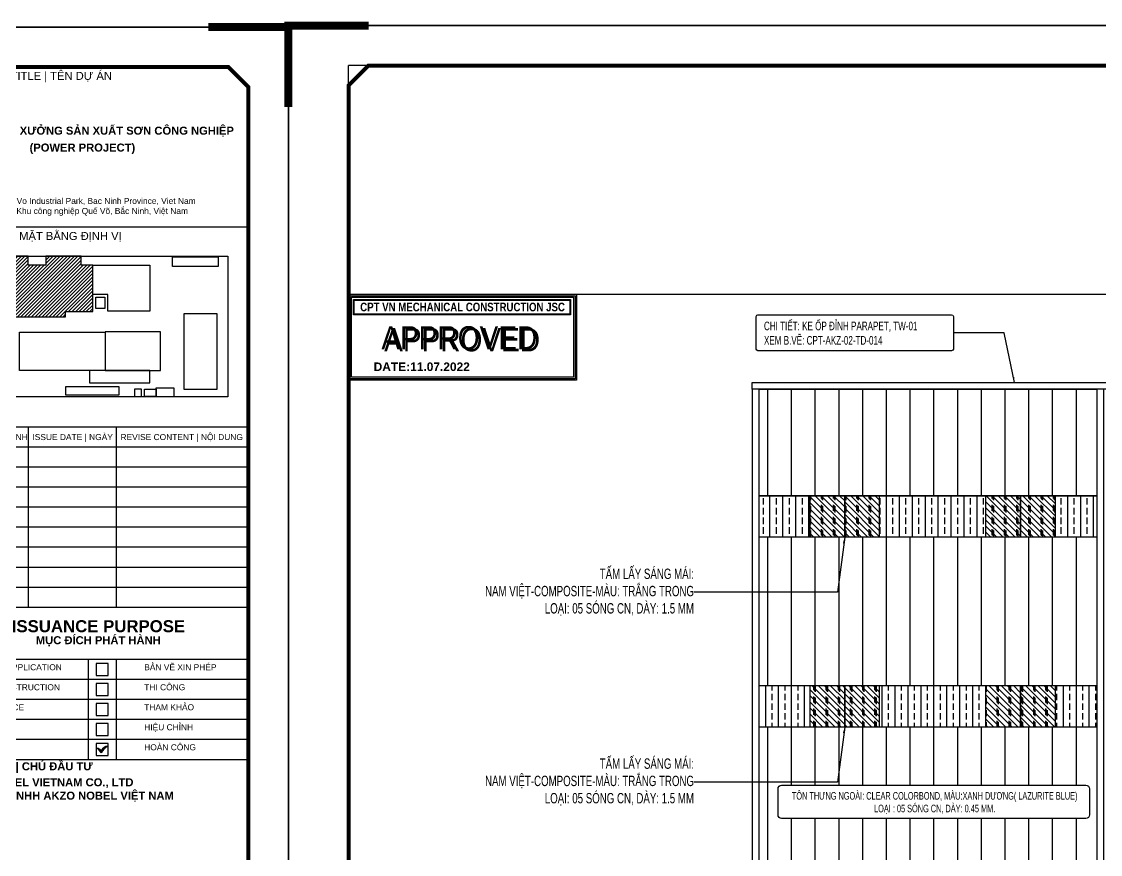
# Model space of a CAD drawing. Header units: inches. Extents: x 340055 to 349452, y -34649 to -30845.
# Drawn here: x 346167.6 to 346480.1, y -32002.2 to -31760.9 of the extents above; entities that cross this region are included whole.
import ezdxf
from ezdxf.enums import TextEntityAlignment as Align

# ---------------------------------------------------------------- set-up
doc = ezdxf.new("R2010")
doc.units = ezdxf.units.IN
doc.header["$MEASUREMENT"] = 0
for name, color, linetype in [('1', 1, 'Continuous'), ('3', 3, 'Continuous'), ('9', 9, 'Continuous'), ('AZNB-BN-TL-A- X- POWDER ELEVATION X W$0$TL-Roof', 60, 'Continuous'), ('DIM', 8, 'Continuous'), ('flashing', 6, 'Continuous'), ('NET IN', 3, 'Continuous'), ('ROOFING', 4, 'Continuous')]:
    doc.layers.add(name, color=color, linetype=linetype)
for name, color, linetype, lineweight in [('TL-TIILE BLOCK A2$0$TL-TITLE BLOCK - TEXT @ 1', 7, 'Continuous', 25), ('TL-TIILE BLOCK A2$0$TL-TITLE BLOCK 1', 7, 'Continuous', 50), ('TL-TIILE BLOCK A2$0$TL-TITLE BLOCK 2', 7, 'Continuous', 25), ('TL-TITLE BLOCK - TEXT', 7, 'Continuous', 25)]:
    doc.layers.add(name, color=color, linetype=linetype, lineweight=lineweight)
doc.styles.add('2501', font='', dxfattribs={"height": 250})
doc.styles.add('HX3', font='')
doc.styles.add('ST1', font='times.ttf', dxfattribs={"width": 0.7})
doc.styles.add('ST1H', font='vnshxh.shx', dxfattribs={"width": 0.7})
doc.styles.add('TL-TIILE BLOCK A2$0$MEP-TEXT T.BLOCK 1', font='arial.ttf', dxfattribs={"height": 1.5})
doc.styles.add('TL-TIILE BLOCK A2$0$MEP-TEXT T.BLOCK 2', font='arial.ttf')
doc.styles.add('TL-TIILE BLOCK A2$0$MEP-TEXT T.BLOCK 3', font='arial.ttf', dxfattribs={"height": 3})
doc.styles.get('2501').set_extended_font_data('.VnArialH', bold=True)
doc.styles.get('HX3').set_extended_font_data('.VnBlackH')
doc.dimstyles.new('100', dxfattribs={"dimtxt": 3, "dimasz": 1.5, "dimexe": 1, "dimexo": 0, "dimgap": 1, "dimtad": 1, "dimdec": 0, "dimlfac": 100, "dimzin": 0, "dimdsep": 46, "dimtxsty": 'ST1', "dimblk": 'OBLIQUE', "dimcen": 1, "dimdle": 1, "dimclrd": 8, "dimclre": 8, "dimclrt": 3, "dimadec": 0, "dimazin": 0, "dimtfac": 1, "dimtdec": 0, "dimtix": 1, "dimtmove": 1, "dimatfit": 3, "dimfxl": 0, "dimtolj": 1, "dimtzin": 0, "dimlwd": -1, "dimlwe": -1, "dimarcsym": 0})
doc.dimstyles.new('3', dxfattribs={"dimtxt": 3.5, "dimasz": 1.8, "dimexe": 1, "dimexo": 0, "dimgap": 1, "dimtad": 1, "dimdec": 0, "dimlfac": 3, "dimzin": 0, "dimdsep": 46, "dimtxsty": 'ST1H', "dimblk": 'OBLIQUE', "dimcen": 1, "dimdle": 1, "dimclrd": 8, "dimclre": 8, "dimclrt": 3, "dimadec": 0, "dimazin": 0, "dimtfac": 1, "dimtdec": 0, "dimtix": 1, "dimtofl": 0, "dimtmove": 1, "dimatfit": 3, "dimfxl": 0, "dimtolj": 1, "dimtzin": 0, "dimlwd": -1, "dimlwe": -1, "dimarcsym": 0})
pattern_1 = [(90, (6889.388461147202, 2046.995276068759), (-6.875, 1.332267629550188e-15), [])]
pattern_2 = [(135, (6889.388461147202, 3803.194402880152), (-0.8838834764831844, -0.8838834764831843), []), (270, (6889.388461147202, 3804.078286356635), (3.5355339, -2.220446049250313e-16), [1.76776696, -1.76776696]), (270, (6889.167490278081, 3804.299257225756), (3.5355339, -2.220446049250313e-16), [1.76776696, -1.76776696]), (270, (6888.946519408961, 3804.520228094877), (3.5355339, -2.220446049250313e-16), [1.76776696, -1.76776696])]
pattern_3 = [(135, (0, 0), (-0.8838834764831844, -0.8838834764831843), []), (270, (5.551115123125783e-17, 0.8838834764831844), (3.5355339, -2.220446049250313e-16), [1.76776696, -1.76776696]), (270, (-0.220970869120796, 1.104854345603981), (3.5355339, -2.220446049250313e-16), [1.76776696, -1.76776696]), (270, (-0.4419417382415921, 1.325825214724777), (3.5355339, -2.220446049250313e-16), [1.76776696, -1.76776696])]

# ---------------------------------------------------------------- blocks, each defined once
blk = doc.blocks.new('A$C26E901EB')
at = {"true_color": 0xfa051e}
h = blk.add_hatch(dxfattribs=at)
h.set_pattern_fill('ANSI33', color=1, scale=15, angle=45, style=0)
h.set_pattern_definition([(90, (-339491.8633511671, 33957.23064803366), (-3.75, 6.661338147750939e-16), []), (90, (-339489.9883511703, 33959.10564803052), (-3.75, 6.661338147750939e-16), [1.875, -0.9375])])
h.paths.add_polyline_path([(85.70005666150246, 11.99997195664764), (85.70005666150246, -2.805360418278724e-05), (97.85005668207305, -2.805360418278724e-05), (97.85005668213125, 11.99997195664764)])
h.paths.add_polyline_path([(34.77505661407486, 11.99997195664037), (34.77505661413306, -2.805359690682963e-05), (65.70005666150246, -2.805359690682963e-05), (65.70005666156067, 11.99997195663309)])
h.paths.add_polyline_path([(14.77505661413306, -2.805359690682963e-05), (14.77505661413306, 11.99997195664764), (5.659094313159585e-05, 11.99997195664037), (5.659094313159585e-05, -2.805360418278724e-05)])
at = {"true_color": 0x0a3df5}
h = blk.add_hatch(dxfattribs=at)
h.set_pattern_fill('CORK', color=160, scale=10, angle=135, style=0)
h.set_pattern_definition(pattern_3)
h.paths.add_polyline_path([(14.77505661413306, 11.99997195664037), (24.77505661413306, 11.99997195664037), (24.77505661413306, -2.805360418278724e-05), (14.77505661413306, -2.805360418278724e-05)])
h = blk.add_hatch(dxfattribs=at)
h.set_pattern_fill('CORK', color=160, scale=10, angle=135, style=0)
h.set_pattern_definition(pattern_3)
h.paths.add_polyline_path([(24.77505661413306, 11.99997195664037), (34.77505661413306, 11.99997195664037), (34.77505661413306, -2.805360418278724e-05), (24.77505661413306, -2.805360418278724e-05)])
h = blk.add_hatch(dxfattribs=at)
h.set_pattern_fill('CORK', color=160, scale=10, angle=135, style=0)
h.set_pattern_definition(pattern_3)
h.paths.add_polyline_path([(65.70005666156067, 11.99997195664037), (75.70005666156067, 11.99997195664037), (75.70005666156067, -2.805360418278724e-05), (65.70005666156067, -2.805360418278724e-05)])
h = blk.add_hatch(dxfattribs=at)
h.set_pattern_fill('CORK', color=160, scale=10, angle=135, style=0)
h.set_pattern_definition(pattern_3)
h.paths.add_polyline_path([(75.70005666156067, 11.99997195664037), (85.70005666156067, 11.99997195664037), (85.70005666156067, -2.805360418278724e-05), (75.70005666156067, -2.805360418278724e-05)])
at = {"color": 1, "true_color": 0xfa051e}
blk.add_lwpolyline([(5.659100133925676e-05, 11.99997195664037), (97.85005668213125, 11.99997195664037), (97.85005668213125, -2.805360418278724e-05), (5.659100133925676e-05, -2.805360418278724e-05)], close=True, dxfattribs=at)
at = {"color": 160, "true_color": 0x0a3df5}
for points in [[(14.77505661413306, 11.99997195664037), (24.77505661413306, 11.99997195664037), (24.77505661413306, -2.805360418278724e-05), (14.77505661413306, -2.805360418278724e-05)], [(24.77505661413306, 11.99997195664037), (34.77505661413306, 11.99997195664037), (34.77505661413306, -2.805360418278724e-05), (24.77505661413306, -2.805360418278724e-05)], [(65.70005666156067, 11.99997195664037), (75.70005666156067, 11.99997195664037), (75.70005666156067, -2.805360418278724e-05), (65.70005666156067, -2.805360418278724e-05)], [(75.70005666156067, 11.99997195664037), (85.70005666156067, 11.99997195664037), (85.70005666156067, -2.805360418278724e-05), (75.70005666156067, -2.805360418278724e-05)]]:
    blk.add_lwpolyline(points, close=True, dxfattribs=at)
blk = doc.blocks.new('_Oblique')
at = {"color": 0, "linetype": 'ByBlock', "lineweight": -2}
blk.add_line((-0.5, -0.5), (0.5, 0.5), dxfattribs=at)
blk = doc.blocks.new('DAUKIEMSOAT')
at = {"layer": '1'}
h = blk.add_hatch(color=10, dxfattribs=at)
h.dxf.hatch_style = 1
h.paths.add_polyline_path([(-1009.302346005781, -10752.83447554211), (-1009.302346005781, -10728.78902049125), (-944.1114220330045, -10728.78902049125), (-944.1114220330045, -10752.83447554211)], flags=16)
h.paths.add_polyline_path([(-1009.732283485635, -10753.26441302196), (-1009.732283485635, -10728.35908301139), (-943.6814845531508, -10728.35908301139), (-943.6814845531508, -10753.26441302196)])
h = blk.add_hatch(color=10, dxfattribs=at)
h.dxf.hatch_style = 1
h.paths.add_polyline_path([(-945.6589860661215, -10734.13468601643), (-1008.046240757339, -10734.13468601643), (-1008.046240757339, -10730.0549234466), (-945.6589860661215, -10730.0549234466)], flags=16)
h.paths.add_polyline_path([(-945.3977207090966, -10729.86085546201), (-945.3977207090966, -10734.32875400102), (-1008.240308742158, -10734.32875400102), (-1008.240308742158, -10729.86085546201)])
at = {"layer": '1', "color": 10}
for points in [[(-1009.732283485635, -10753.26441302196), (-1009.732283485635, -10728.35908301139), (-943.6814845531508, -10728.35908301139), (-943.6814845531508, -10753.26441302196)], [(-1009.302346005781, -10752.83447554211), (-1009.302346005781, -10728.78902049125), (-944.1114220330045, -10728.78902049125), (-944.1114220330045, -10752.83447554211)], [(-1008.872408525928, -10752.40453806225), (-1008.872408525928, -10729.2189579711), (-944.5413595128582, -10729.2189579711), (-944.5413595128582, -10752.40453806225)], [(-945.3977207090966, -10729.86085546201), (-945.3977207090966, -10734.32875400102), (-1008.240308742158, -10734.32875400102), (-1008.240308742158, -10729.86085546201)], [(-945.6589860661215, -10734.13468601643), (-1008.046240757339, -10734.13468601643), (-1008.046240757339, -10730.0549234466), (-945.6589860661215, -10730.0549234466)]]:
    blk.add_lwpolyline(points, close=True, dxfattribs=at)
at = {"layer": '1', "color": 10, "style": '2501', "width": 0.8}
blk.add_text('CPT VN MECHANICAL CONSTRUCTION JSC', height=2.5, dxfattribs=at).set_placement((-1006.342192104914, -10733.31617755078))
at = {"layer": '1', "color": 10, "style": 'HX3', "width": 0.9}
blk.add_text('APPROVED', height=6.75, dxfattribs=at).set_placement((-977.6410481890352, -10744.3738182052), align=Align.CENTER)
at = {"layer": '1', "color": 251, "linetype": 'Continuous', "true_color": 0x645e5e, "style": 'HX3', "width": 0.9}
blk.add_text('APPROVED', height=6.75, dxfattribs=at).set_placement((-976.8231337627449, -10744.91860058907), align=Align.CENTER)
at = {"layer": '1', "color": 10, "style": '2501'}
blk.add_attdef('DATE', text='', height=2.475000000000051, dxfattribs=at).set_placement((-1002.447773700955, -10749.36871982921), align=Align.MIDDLE_LEFT)
blk = doc.blocks.new('A$C57dc6cef')
at = {"layer": 'DIM', "color": 1}
blk.add_blockref('DAUKIEMSOAT', (1009.732283485635, 10753.26441302196), dxfattribs=at).add_auto_attribs({'DATE': 'DATE:11.07.2022'})
blk = doc.blocks.new('A$Cc64c765f')
at = {"layer": '9'}
blk.add_blockref('A$C57dc6cef', (-1.74714722065255, 0), dxfattribs=at)
blk = doc.blocks.new('kt kien truc 1')
at = {"layer": 'TL-TIILE BLOCK A2$0$TL-TITLE BLOCK 2'}
h = blk.add_hatch(color=256, dxfattribs=at)
edge = h.paths.add_edge_path(flags=0)
edge.add_arc((549.2139918450921, 238.0123342127508), 2.366782411324562, 97.45215675905098, 148.1980778255848, ccw=False)
edge.add_arc((550.6404515332106, 237.0086335589203), 3.77234239109412, 117.3554627199894, 155.6927561452269)
edge.add_arc((545.3434936211415, 238.0292343677957), 1.933709643236496, 15.97547494096757, 63.33892493670959)
edge.add_arc((546.0383090538016, 238.1769748931256), 1.589796122815128, 42.920130800001516, 83.757719073408, ccw=False)
at = {"layer": 'TL-TITLE BLOCK - TEXT', "ltscale": 5}
h = blk.add_hatch(dxfattribs=at)
h.set_pattern_fill('ANSI31', color=252, scale=5)
h.set_pattern_definition([(45, (0.6056589822655951, 1.008431430836026), (-0.4419417382415922, 0.4419417382415922), [])])
h.paths.add_polyline_path([(545.1177861023643, 360.5188746352139), (542.2223066576844, 360.5188746352139), (542.2223066576844, 362.7441854701592), (533.3820605613091, 362.7441854701592), (533.3820605613091, 360.489272985706), (528.9963997413324, 360.489272985706), (528.9963997413324, 362.7441854701592), (520.1529842012496, 362.7441854701592), (520.1529842012496, 360.489272985706), (516.807868826867, 360.489272985706), (516.807868826867, 352.5540765176358), (513.2383765987797, 352.5560307979113), (513.2383765987797, 348.1560257390624), (516.7033966225081, 348.1560257390624), (516.7033984195259, 347.5972761715466), (538.3249932594535, 347.5972761715466), (538.3249932594535, 348.9171593409388), (545.1177861023643, 348.9171593409388)])
at = {"layer": 'Defpoints'}
for p in [(20, 410), (15, 405)]:
    blk.add_line(p, (15, 410), dxfattribs=at)
at = {"layer": 'Defpoints', "color": 8, "const_width": 2}
for points in [[(0, 400), (0, 420), (20, 420)], [(594, 400), (594, 420), (574, 420)]]:
    blk.add_lwpolyline(points, dxfattribs=at)
at = {"layer": 'Defpoints', "color": 8}
blk.add_lwpolyline([(0, 0), (594, 0), (594, 420), (0, 420)], close=True, dxfattribs=at)
at = {"layer": 'TL-TIILE BLOCK A2$0$TL-TITLE BLOCK 1', "const_width": 1}
blk.add_lwpolyline([(20, 10), (579, 10), (584, 15), (584, 405), (579, 410), (20, 410), (15, 405), (15, 15)], close=True, dxfattribs=at)
at = {"layer": 'TL-TIILE BLOCK A2$0$TL-TITLE BLOCK 2'}
for p, q in [((584, 370), (509, 370)), ((584, 320), (509, 320)), ((584, 320), (509, 320)), ((529, 320), (529, 275)), ((551, 320), (551, 275)), ((584, 315), (509, 315)), ((584, 310), (509, 310)), ((584, 305), (509, 305)), ((584, 300), (509, 300)), ((584, 295), (509, 295)), ((584, 290), (509, 290)), ((584, 285), (509, 285)), ((584, 280), (509, 280)), ((584, 275), (509, 275)), ((584, 262), (509, 262)), ((544, 262), (544, 237)), ((551, 262), (551, 237)), ((584, 257), (509, 257)), ((584, 252), (509, 252)), ((584, 247), (509, 247)), ((584, 242), (509, 242)), ((509, 237), (584, 237))]:
    blk.add_line(p, q, dxfattribs=at)
for points in [[(549, 261), (546, 261), (546, 258), (549, 258)], [(549, 256), (546, 256), (546, 253), (549, 253)], [(549, 251), (546, 251), (546, 248), (549, 248)], [(549, 246), (546, 246), (546, 243), (549, 243)], [(549, 241), (546, 241), (546, 238), (549, 238)]]:
    blk.add_lwpolyline(points, close=True, dxfattribs=at)
for centre, radius, start, end in [((550.6404515332106, 237.0086335589203), 3.77234239109412, 117.3554627231242, 155.6927561454837), ((549.2139918450921, 238.0123342127508), 2.366782411324562, 97.45215675719368, 148.1980778286963), ((546.0383090538016, 238.1769748931256), 1.589796122815128, 42.92013079818864, 83.7577190750383), ((545.3434936211415, 238.0292343677957), 1.933709643236496, 15.975474942857, 63.33892493793503)]:
    blk.add_arc(centre, radius, start, end, dxfattribs=at)
at = {"layer": 'TL-TITLE BLOCK - TEXT'}
for points in [[(513.0843749086725, 362.7441854701592), (578.8247749086495, 362.7441854701592), (578.8247749086495, 327.5695950043512), (513.0843749086725, 327.5695950043512)], [(565.0197749086492, 362.5901854701592), (576.4597749086479, 362.5901854701592), (576.4597749086479, 360.1701854701591), (565.0197749086492, 360.1701854701591)], [(545.9193340437341, 352.4767265426361), (548.1417643045697, 352.4767265426361), (548.1417643045697, 349.709275947921), (545.9193340437341, 349.709275947921)], [(567.9435752685094, 348.4325254701591), (576.1077749086489, 348.4325254701591), (576.1077749086489, 329.4465254701593), (567.9435752685094, 329.4465254701593)], [(526.7742643045694, 343.7691515726769), (548.2183425899239, 343.7691515726769), (548.2183425899239, 334.1771854262329), (526.7742643045694, 334.1771854262329)], [(548.2175679407246, 334.1771854262329), (562.0211425900561, 334.1771854262329), (562.0211425900561, 343.8571738350647), (548.2175679407246, 343.8571738350647)], [(544.2583425900357, 331.0971854701579), (559.3833309549555, 331.0971854701579), (559.3833309549555, 334.1771854701587), (544.2583425900357, 334.1771854701587)], [(538.3955244535391, 330.1801447864741), (551.595524453538, 330.1801447864741), (551.595524453538, 327.9801447864742), (538.3955244535391, 327.9801447864742)], [(557.3258380792267, 329.4927254701596), (555.557225030585, 329.4927254701596), (555.557225030585, 327.7241124215179), (557.3258380792267, 327.7241124215179)], [(558.0677521888811, 329.4927254701596), (560.9277521888798, 329.4927254701596), (560.9277521888798, 327.6858654701596), (558.0677521888811, 327.6858654701596)], [(560.9277521888798, 329.8858654701592), (565.3277521888795, 329.8858654701592), (565.3277521888795, 327.5978654701591), (560.9277521888798, 327.5978654701591)]]:
    blk.add_lwpolyline(points, close=True, dxfattribs=at)
for points in [[(545.1177861023643, 360.5188746352139), (542.2223066576844, 360.5188746352139), (542.2223066576844, 362.7441854701592), (533.3820605613091, 362.7441854701592), (533.3820605613091, 360.489272985706), (528.9963997413324, 360.489272985706), (528.9963997413324, 362.7441854701592), (520.1529842012496, 362.7441854701592), (520.1529842012496, 360.489272985706), (516.807868826867, 360.489272985706), (516.807868826867, 352.5540765176358), (513.2383765987797, 352.5560307979113), (513.2383765987797, 348.1560257390624), (516.7033966225081, 348.1560257390624), (516.7033984195259, 347.5972761715466), (538.3249932594535, 347.5972761715466), (538.3249932594535, 348.9171593409388), (545.1177861023643, 348.9171593409388), (545.1177861023643, 360.5188746352139)], [(545.1177861023643, 360.5188746352139), (559.3417941812022, 360.5188746352139), (559.3417941812022, 349.0275254910659), (548.8609472751341, 349.0275254910659), (548.8609472751341, 353.1412935113785), (545.1177861023643, 353.1412935113785), (545.1177861023643, 360.5188746352139)]]:
    blk.add_lwpolyline(points, dxfattribs=at)
at = {"layer": 'TL-TIILE BLOCK A2$0$TL-TITLE BLOCK - TEXT @ 1', "attachment_point": 1}
for s, width, heights, insert, char_height, style in [('PROJECT TITLE | TÊN DỰ ÁN', 66.54820784047115, [0], (510.7830321226938, 408.7947269506867), 2, 'TL-TIILE BLOCK A2$0$MEP-TEXT T.BLOCK 2'), ('\\pi0.50923;{\\fArial|b1|i0|c0|p34;MỞ RỘNG XƯỞNG SẢN XUẤT SƠN CÔNG NGHIỆP}', 68.8383701581688, [0], (511.7206365273505, 395.1045713495096), 2, 'TL-TIILE BLOCK A2$0$MEP-TEXT T.BLOCK 3'), ('\\pi0.50924;{\\fArial|b1|i0|c0|p34;(POWER PROJECT)}', 32.16893061262726, [0], (528.8229266895269, 390.8801033829131), 2, 'TL-TIILE BLOCK A2$0$MEP-TEXT T.BLOCK 3'), ('ADD:^II4-1, Que Vo Industrial Park, Bac Ninh Province, Viet Nam ', 66.54820784047115, [0], (510.7830321226938, 377.2947269506867), 1.5, 'TL-TIILE BLOCK A2$0$MEP-TEXT T.BLOCK 1'), ('Địa chỉ: Lô I4-1, Khu công nghiệp Quế Võ, Bắc Ninh, Việt Nam', 66.54820784047115, [0], (510.7830321226938, 374.7947269506867), 1.5, 'TL-TIILE BLOCK A2$0$MEP-TEXT T.BLOCK 1'), ('KEY PLAN | MẶT BẰNG ĐỊNH VỊ', 66.54820784047115, [0], (510.7830321226938, 368.7947269506867), 2, 'TL-TIILE BLOCK A2$0$MEP-TEXT T.BLOCK 2'), ('REV. | HIỆU CHỈNH', 37.61800927431796, [0], (510.0384513858444, 318.2947269506867), 1.5, 'TL-TIILE BLOCK A2$0$MEP-TEXT T.BLOCK 1'), ('ISSUE DATE | NGÀY', 37.61800927431796, [0], (530.0384513858444, 318.2947269506867), 1.5, 'TL-TIILE BLOCK A2$0$MEP-TEXT T.BLOCK 1'), ('REVISE CONTENT | NỘI DUNG', 37.61800927431796, [0], (552.0384513858444, 318.2947269506867), 1.5, 'TL-TIILE BLOCK A2$0$MEP-TEXT T.BLOCK 1'), ('\\pi11.8638;{\\fArial|b1|i0|c0|p34;ISSUANCE PURPOSE}', 66.54820784047115, [0], (513.0139460923456, 271.7947269506867), 3, 'TL-TIILE BLOCK A2$0$MEP-TEXT T.BLOCK 3'), ('\\pi17.8812;{\\fArial|b1|i0|c0|p34;MỤC ĐÍCH PHÁT HÀNH}', 66.54820784047115, [0], (513.0139460923456, 267.7947269506867), 2, 'TL-TIILE BLOCK A2$0$MEP-TEXT T.BLOCK 2'), ('PERMIT APPLICATION ', 44.99455841291456, [0], (515.0384513858444, 260.7947269506867), 1.5, 'TL-TIILE BLOCK A2$0$MEP-TEXT T.BLOCK 1'), ('BẢN VẼ XIN PHÉP', 44.99455841291456, [0], (557.9686990590562, 260.7947269506867), 1.5, 'TL-TIILE BLOCK A2$0$MEP-TEXT T.BLOCK 1'), ('THI CÔNG', 44.99455841291456, [0], (557.9686990590562, 255.7947269506867), 1.5, 'TL-TIILE BLOCK A2$0$MEP-TEXT T.BLOCK 1'), ('FOR CONSTRUCTION', 44.99455841291456, [0], (515.0384513858444, 255.7947269506867), 1.5, 'TL-TIILE BLOCK A2$0$MEP-TEXT T.BLOCK 1'), ('REFERENCE ', 44.99455841291456, [0], (515.0384513858444, 250.7947269506867), 1.5, 'TL-TIILE BLOCK A2$0$MEP-TEXT T.BLOCK 1'), ('THAM KHẢO', 44.99455841291456, [0], (557.9686990590562, 250.7947269506867), 1.5, 'TL-TIILE BLOCK A2$0$MEP-TEXT T.BLOCK 1'), ('HIỆU CHỈNH', 44.99455841291456, [1.552182810368349], (557.9686990590562, 245.7947269506867), 1.5, 'TL-TIILE BLOCK A2$0$MEP-TEXT T.BLOCK 1'), ('HOÀN CÔNG', 44.99455841291456, [0], (557.9686990590562, 240.7947269506867), 1.5, 'TL-TIILE BLOCK A2$0$MEP-TEXT T.BLOCK 1'), ('{\\fArial|b1|i0|c0|p34;INVESTOR | CHỦ ĐẦU TƯ}', 66.54820784047115, [0], (510.7830321226938, 236.2947269506867), 2, 'TL-TIILE BLOCK A2$0$MEP-TEXT T.BLOCK 2'), ('\\pi5.64586;{\\fArial|b1|i0|c0|p34;AKZO NOBEL VIETNAM CO., LTD\\PCÔNG TY TNHH AKZO NOBEL VIỆT NAM}', 66.54820784047115, [0], (505.0884846016852, 232.2947269506867), 2, 'TL-TIILE BLOCK A2$0$MEP-TEXT T.BLOCK 2')]:
    blk.add_mtext_dynamic_manual_height_columns(s, width=width, gutter_width=15, heights=heights, dxfattribs=dict(at, insert=insert, char_height=char_height, style=style))

msp = doc.modelspace()

# ---------------------------------------------------------------- hatches: boundary and pattern name
at = {"true_color": 0xfa051e}
h = msp.add_hatch(dxfattribs=at)
h.set_pattern_fill('ANSI33', color=1, scale=15, angle=45, style=0)
h.set_pattern_definition([(90, (6889.388461147202, 2046.995276068759), (-3.75, 6.661338147750939e-16), []), (90, (6891.263461144056, 2048.870276065613), (-3.75, 6.661338147750939e-16), [1.875, -0.9375])])
h.paths.add_polyline_path([(346466.9518689758, -31898.23540000826), (346466.9518689758, -31910.23540001851), (346479.1018689964, -31910.23540001851), (346479.1018689965, -31898.23540000826)])
h.paths.add_polyline_path([(346416.0268689284, -31898.23540000826), (346416.0268689285, -31910.2354000185), (346446.9518689758, -31910.2354000185), (346446.9518689759, -31898.23540000827)])
h.paths.add_polyline_path([(346396.0268689285, -31910.2354000185), (346396.0268689285, -31898.23540000826), (346381.2518689053, -31898.23540000826), (346381.2518689053, -31910.23540001851)])
at = {"true_color": 0x0a3df5}
h = msp.add_hatch(dxfattribs=at)
h.set_pattern_fill('CORK', color=160, scale=10, angle=135, style=0)
h.set_pattern_definition(pattern_2)
h.paths.add_polyline_path([(346396.0268689285, -31898.23540000826), (346406.0268689285, -31898.23540000826), (346406.0268689285, -31910.23540001851), (346396.0268689285, -31910.23540001851)])
h = msp.add_hatch(dxfattribs=at)
h.set_pattern_fill('CORK', color=160, scale=10, angle=135, style=0)
h.set_pattern_definition([(135, (6330.457258780312, 3803.194402880152), (-0.8838834764831844, -0.8838834764831843), []), (270, (6330.457258780312, 3804.078286356635), (3.5355339, -2.220446049250313e-16), [1.76776696, -1.76776696]), (270, (6330.236287911192, 3804.299257225756), (3.5355339, -2.220446049250313e-16), [1.76776696, -1.76776696]), (270, (6330.015317042071, 3804.520228094877), (3.5355339, -2.220446049250313e-16), [1.76776696, -1.76776696])])
h.paths.add_polyline_path([(346406.0268689285, -31898.23540000826), (346416.0268689285, -31898.23540000826), (346416.0268689285, -31910.23540001851), (346406.0268689285, -31910.23540001851)])
h = msp.add_hatch(dxfattribs=at)
h.set_pattern_fill('CORK', color=160, scale=10, angle=135, style=0)
h.set_pattern_definition(pattern_2)
h.paths.add_polyline_path([(346446.9518689759, -31898.23540000826), (346456.9518689759, -31898.23540000826), (346456.9518689759, -31910.23540001851), (346446.9518689759, -31910.23540001851)])
h = msp.add_hatch(dxfattribs=at)
h.set_pattern_fill('CORK', color=160, scale=10, angle=135, style=0)
h.set_pattern_definition(pattern_2)
h.paths.add_polyline_path([(346456.9518689759, -31898.23540000826), (346466.9518689759, -31898.23540000826), (346466.9518689759, -31910.23540001851), (346456.9518689759, -31910.23540001851)])
at = {"layer": 'ROOFING'}
h = msp.add_hatch(dxfattribs=at)
h.set_pattern_fill('ANSI31', color=3, scale=55, angle=45, style=0)
h.set_pattern_definition(pattern_1)
h.paths.add_polyline_path([(346479.1018689965, -31898.23540000826), (346479.1018689965, -31867.38542206864), (346381.2518689053, -31867.38542206864), (346381.2518689053, -31898.23540000826)])
h.paths.add_polyline_path([(346745.7523058268, -31898.23540000826), (346745.7523058268, -31867.38542206864), (346483.1018690002, -31867.38542206864), (346483.1018690002, -31898.23540000826)])
h = msp.add_hatch(dxfattribs=at)
h.set_pattern_fill('ANSI31', color=3, scale=55, angle=45, style=0)
h.set_pattern_definition(pattern_1)
h.paths.add_polyline_path([(346381.2518689053, -31910.23540001851), (346381.2518689053, -31953.23540005949), (346479.1018689965, -31953.23540005949), (346479.1018689965, -31910.23540001851)])
h.paths.add_polyline_path([(346483.1018690002, -31910.23540001851), (346483.1018690002, -31953.23540005949), (346745.7523058268, -31953.23540005949), (346745.7523058268, -31910.23540001851)])
h = msp.add_hatch(dxfattribs=at)
h.set_pattern_fill('ANSI31', color=3, scale=55, angle=45, style=0)
h.set_pattern_definition(pattern_1)
h.paths.add_polyline_path([(346745.7523058268, -32008.23540011071), (346745.7523058268, -31965.23540006973), (346483.1018690002, -31965.23540006973), (346483.1018690002, -32008.23540011071)])
h.paths.add_polyline_path([(346561.2560362385, -31983.3582363007, -0.4142135623730955), (346562.2560362385, -31982.3582363007), (346650.4392579141, -31982.3582363007, -0.4142135623730951), (346651.4392579141, -31983.3582363007), (346651.4392579141, -31990.57741187798, -0.4142135623730951), (346650.4392579141, -31991.57741187798), (346562.2560362385, -31991.57741187798, -0.4142135623730951), (346561.2560362385, -31990.57741187798)], flags=16)
h.paths.add_polyline_path([(346479.1018689965, -32008.23540011071), (346479.1018689965, -31965.23540006973), (346381.2518689053, -31965.23540006973), (346381.2518689053, -32008.23540011071)])
h.paths.add_polyline_path([(346387.7173301235, -31991.70307825883, -0.4142135623730951), (346386.7173301235, -31990.70307825883), (346386.7173301235, -31983.107901308, -0.4142135623730955), (346387.7173301235, -31982.107901308), (346475.9005517991, -31982.107901308, -0.4142135623730951), (346476.9005517991, -31983.107901308), (346476.9005517991, -31990.70307825883, -0.4142135623730951), (346475.9005517991, -31991.70307825883)], flags=16)
h.paths.add_polyline_path([(346381.2518689053, -32020.23540012095), (346381.2518689053, -32063.23540016193), (346479.1018689965, -32063.23540016193), (346479.1018689965, -32020.23540012095)])
h.paths.add_polyline_path([(346745.7523058268, -32063.23540016193), (346745.7523058268, -32020.23540012095), (346483.1018690002, -32020.23540012095), (346483.1018690002, -32063.23540016193)])
h.paths.add_polyline_path([(346562.5924399837, -31991.31612436009), (346650.665773317, -31991.31612436009), (346650.665773317, -31982.46374340772), (346562.5924399837, -31982.46374340772)], flags=8)
h.paths.add_polyline_path([(346388.0537338687, -31991.31612436009), (346476.1270672021, -31991.31612436009), (346476.1270672021, -31982.46374340772), (346388.0537338687, -31982.46374340772)], flags=8)

# ---------------------------------------------------------------- linework, layer by layer
at = {"color": 8}
msp.add_lwpolyline([(346262.3035275815, -31839.84829000339), (346831.6414569236, -31839.84829000339), (346831.6414569236, -32191.42814612029), (346262.3035275815, -32191.42814612029)], close=True, dxfattribs=at)
at = {"color": 1, "true_color": 0xfa051e}
for points in [[(346381.2518689053, -31898.23540000826), (346479.1018689965, -31898.23540000826), (346479.1018689965, -31910.23540001851), (346381.2518689053, -31910.23540001851)], [(346381.2518689053, -31953.23540005949), (346479.1018689965, -31953.23540005949), (346479.1018689965, -31965.23540006973), (346381.2518689053, -31965.23540006973)]]:
    msp.add_lwpolyline(points, close=True, dxfattribs=at)
at = {"color": 160, "true_color": 0x0a3df5}
for points in [[(346396.0268689285, -31898.23540000826), (346406.0268689285, -31898.23540000826), (346406.0268689285, -31910.23540001851), (346396.0268689285, -31910.23540001851)], [(346406.0268689285, -31898.23540000826), (346416.0268689285, -31898.23540000826), (346416.0268689285, -31910.23540001851), (346406.0268689285, -31910.23540001851)], [(346446.9518689759, -31898.23540000826), (346456.9518689759, -31898.23540000826), (346456.9518689759, -31910.23540001851), (346446.9518689759, -31910.23540001851)], [(346456.9518689759, -31898.23540000826), (346466.9518689759, -31898.23540000826), (346466.9518689759, -31910.23540001851), (346456.9518689759, -31910.23540001851)]]:
    msp.add_lwpolyline(points, close=True, dxfattribs=at)
at = {"layer": 'AZNB-BN-TL-A- X- POWDER ELEVATION X W$0$TL-Roof', "lineweight": 0, "ltscale": 1e-09}
for p, q in [((346432.8018689533, -31865.38542206969), (346689.8020870858, -31865.38542206969)), ((346434.8018689552, -31865.38542206969), (346687.802087084, -31865.38542206969))]:
    msp.add_line(p, q, dxfattribs=at)
at = {"layer": 'flashing'}
for points in [[(346379.2518689035, -31865.38542206969), (346747.7523058286, -31865.38542206969), (346747.7523058286, -31867.38542206864), (346379.2518689035, -31867.38542206864)], [(346381.2518689053, -31887.38542205816), (346381.2518689053, -31867.38542206864), (346379.2518689035, -31867.38542206864), (346379.2518689035, -31887.38542205816), (346379.2518689035, -32104.23628297191), (346381.2518689053, -32104.23628297191)], [(346481.1018689983, -31867.38542206864), (346479.1018689965, -31867.38542206864), (346479.1018689965, -32104.73628297238), (346481.1018689983, -32104.73628297238)]]:
    msp.add_lwpolyline(points, close=True, dxfattribs=at)
at = {"layer": 'NET IN'}
msp.add_lwpolyline([(345556.1302298224, -31762.43766421364), (346244.9100966022, -31762.43766421364), (346244.9100966022, -32249.03821806181), (345556.1302298224, -32249.03821806181)], close=True, dxfattribs=at)
at = {"layer": 'ROOFING', "color": 3}
msp.add_lwpolyline([(346381.2518689053, -31867.38542206864), (346479.1018689965, -31867.38542206864), (346479.1018689965, -31898.23540000826), (346381.2518689053, -31898.23540000826)], close=True, dxfattribs=at)

# ---------------------------------------------------------------- block references
msp.add_blockref('A$Cc64c765f', (346264.0506748022, -31864.75362001395))
at = {"color": 8}
msp.add_blockref('A$C26E901EB', (346381.2518123143, -31965.23537201613), dxfattribs=at)
at = {"layer": '3', "xscale": 1.159562065285868, "yscale": 1.159562065285868, "zscale": 1.159562065285868}
msp.add_blockref('kt kien truc 1', (345556.1302298224, -32249.4537316337), dxfattribs=at)

# ---------------------------------------------------------------- leaders
at = {"color": 240, "true_color": 0xf90627}
msp.add_leader([(346455.2117050202, -31865.38542206969), (346452.1950559422, -31851.01667111857), (346437.5084013604, -31851.01667111857)], dimstyle='100', override={"dimgap": 1, "dimtad": 0, "dimfxl": 0.18}, dxfattribs=at)

# ---------------------------------------------------------------- next in the draw order: texts
at = {"color": 160, "true_color": 0x0a3df5, "char_height": 3, "attachment_point": 6, "style": 'ST1H', "bg_fill": 2}
for insert in [(346362.382885574, -31926.18291633543), (346362.382885574, -31981.18291638665)]:
    msp.add_mtext('\\A1;TÊM LÊY S¸NG M¸I: \\PnAM VIÖT-COMPOSITE-mµu: tr¾ng trong\\PLO¹I: 05 sãng cn, DµY: 1.5 MM ', dxfattribs=dict(at, insert=insert))
at = {"layer": '3', "style": 'ST1H', "bg_fill": 2}
for s, insert, char_height, attachment_point in [('\\A1;CHI TIÕT: KE èP §ØNH PARAPET, TW-01\\PXEM b.VÏ: CPT-AKZ-02-TD-014 ', (346382.6428286521, -31851.14146813312), 2.5, 4), ('\\A1;t«n TH¦NG ngoµi: CLEAR COLORBOND, mµu:Xanh d\xad¬ng( Lazurite blue)\\PLo¹i : 05 SãNG CN, dµy: 0.45 mm.', (346432.0904005354, -31987.25660055057), 2.2, 5)]:
    msp.add_mtext(s, dxfattribs=dict(at, insert=insert, char_height=char_height, attachment_point=attachment_point))

# ---------------------------------------------------------------- next in the draw order: linework, layer by layer
at = {"color": 240, "true_color": 0xf90627}
for points in [[(346380.8988009895, -31845.79931831193), (346437.0084013604, -31845.79931831193, -0.414213562373095), (346437.5084013604, -31846.29931831193), (346437.5084013604, -31855.73402392522, -0.4142135623744628), (346437.0084013604, -31856.23402392522), (346380.8988009894, -31856.23402392522, -0.414213562373095), (346380.3988009894, -31855.73402392522), (346380.3988009895, -31846.29931831193, -0.4142135623717274)], [(346387.7173301235, -31982.107901308), (346475.9005517991, -31982.107901308, -0.414213562373095), (346476.9005517991, -31983.107901308), (346476.9005517991, -31990.70307825883, -0.414213562373095), (346475.9005517991, -31991.70307825883), (346387.7173301235, -31991.70307825883, -0.414213562373095), (346386.7173301235, -31990.70307825883), (346386.7173301235, -31983.107901308, -0.4142135623722222)]]:
    msp.add_lwpolyline(points, format="xyb", close=True, dxfattribs=at)
at = {"color": 8}
msp.add_lwpolyline([(346455.6518689746, -32104.23628297191), (346381.2518689053, -32104.23628297191), (346381.2518689053, -31867.38542206864), (346479.1018689965, -31867.38542206864), (346479.1018689965, -32104.23628297191), (346455.6518689746, -32104.23628297191)], dxfattribs=at)
at = {"layer": 'NET IN'}
msp.add_lwpolyline([(346244.9100966022, -31762.02215064174), (346933.689963382, -31762.02215064174), (346933.689963382, -32248.62270448991), (346244.9100966022, -32248.62270448991)], close=True, dxfattribs=at)

# ---------------------------------------------------------------- next in the draw order: block references
at = {"layer": '3', "xscale": 1.159562065285868, "yscale": 1.159562065285868, "zscale": 1.159562065285868}
msp.add_blockref('kt kien truc 1', (346244.9100966022, -32249.0382180618), dxfattribs=at)

# ---------------------------------------------------------------- next in the draw order: leaders
at = {"color": 9}
for points in [[(346406.0268689285, -31910.23540001851), (346403.9915276542, -31926.18291633543), (346362.382885574, -31926.18291633543)], [(346406.0268689285, -31965.23540006973), (346403.9915276542, -31981.18291638665), (346362.382885574, -31981.18291638665)]]:
    msp.add_leader(points, dimstyle='3', override={"dimgap": 1, "dimtad": 0}, dxfattribs=at)

doc.saveas('drawing.dxf')
